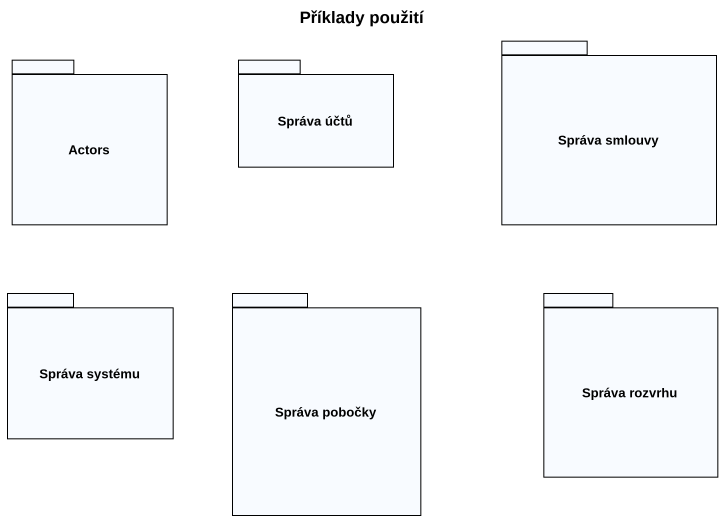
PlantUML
@startuml
title Příklady použití
package "Správa smlouvy" as Správa_smlouvy {
}
package Actors {
}
package "Správa účtů" as Správa_účtů {
}
package "Správa systému" as Správa_systému {
}
package "Správa pobočky" as Správa_pobočky {
}
package "Správa rozvrhu" as Správa_rozvrhu {
}
@enduml
